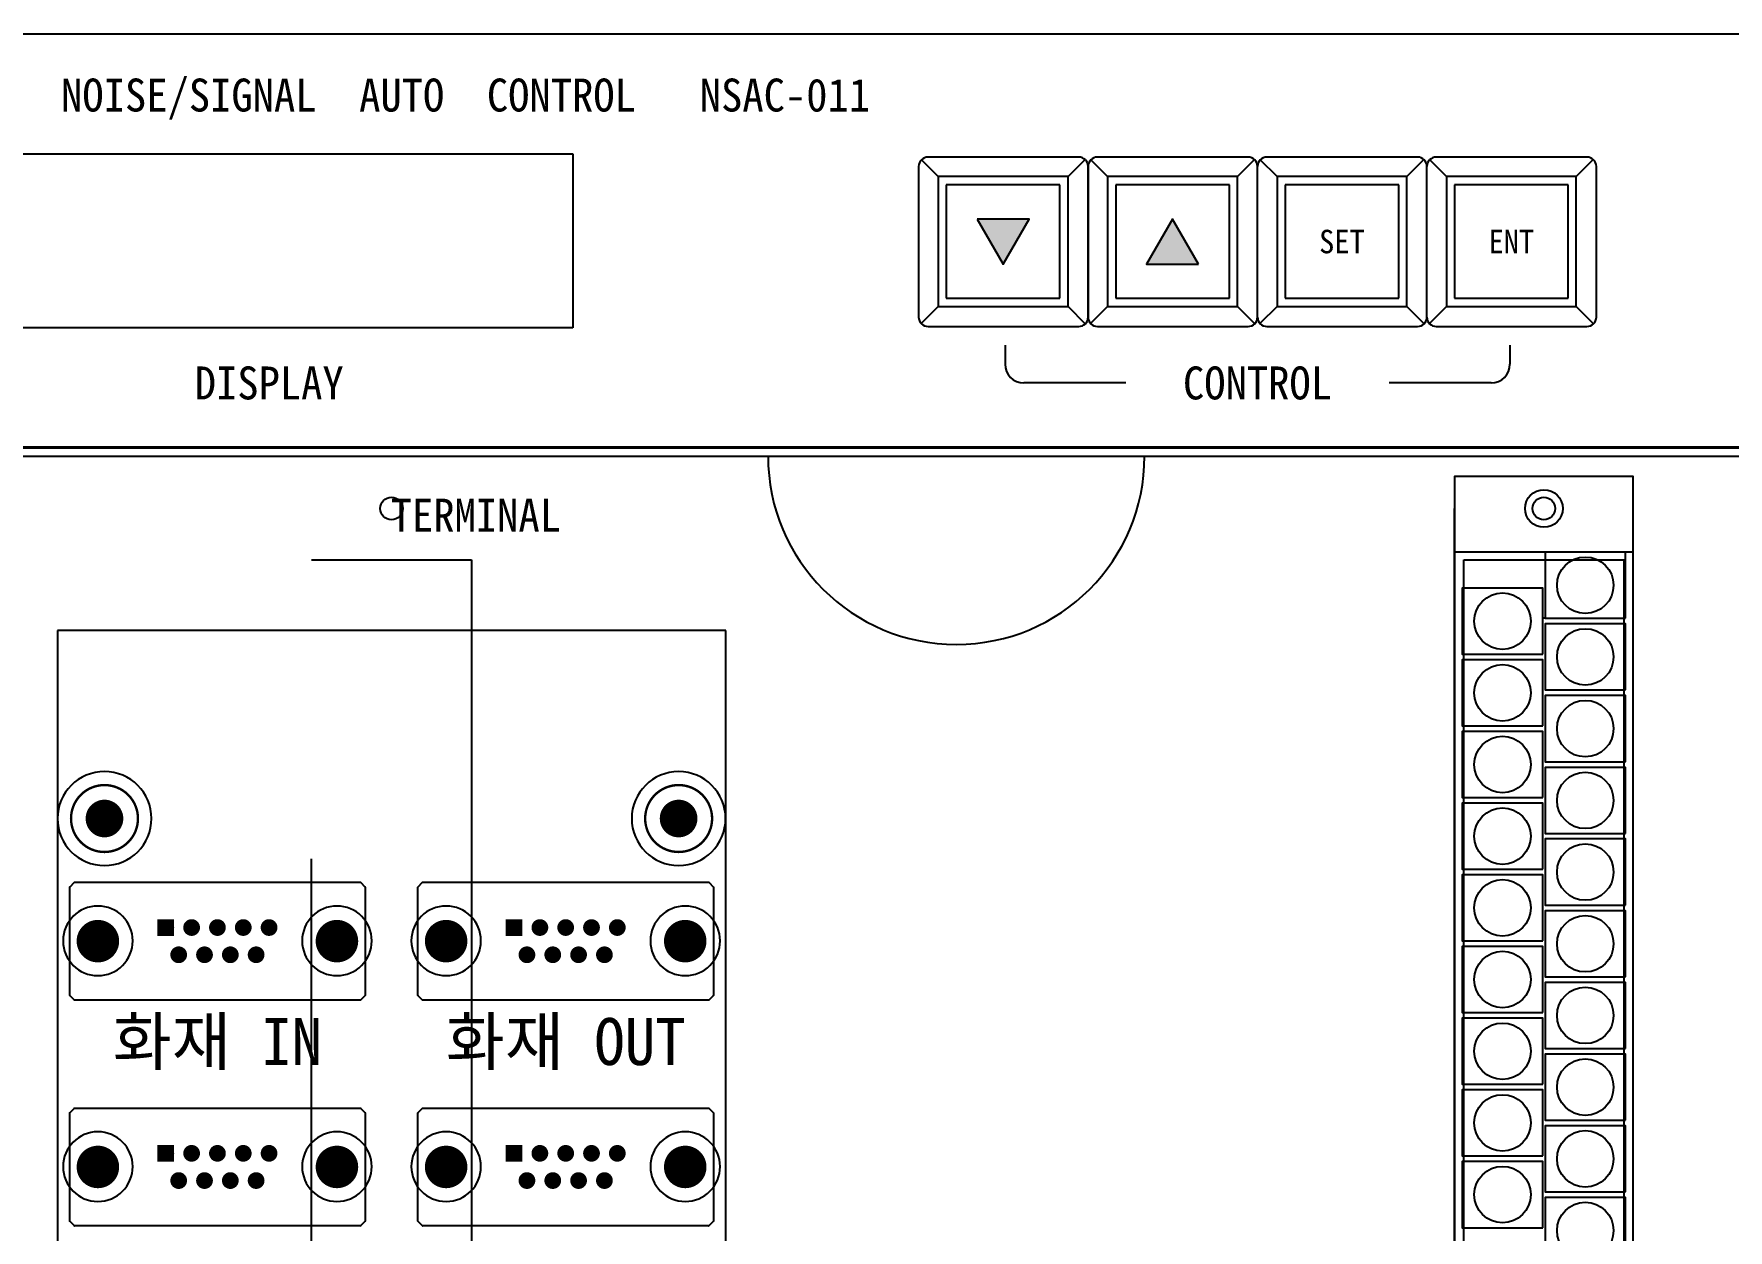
# Model space of a CAD drawing. Header units: millimetres. Extents: x 0 to 841, y 0 to 594.
# Drawn here: x 730.885 to 734.566, y 494.051 to 496.651 of the extents above; entities that cross this region are included whole.
import ezdxf
from ezdxf.enums import TextEntityAlignment as Align

# ---------------------------------------------------------------- set-up
doc = ezdxf.new("R2010")
doc.units = ezdxf.units.MM
doc.header["$LTSCALE"] = 10
doc.linetypes.add('HIDDEN', pattern=[0.375, 0.25, -0.125])
doc.linetypes.add('KEEPOUT_00011110', pattern=[2, 1, 1])
doc.layers.add('LINE06', color=9, linetype='Continuous')
doc.styles.get("Standard").update_dxf_attribs({"font": 'GulimChe.ttf'})

# ---------------------------------------------------------------- blocks, each defined once
blk = doc.blocks.new('PAD_5')
at = {"const_width": 2}
blk.add_lwpolyline([(0, -1, 1), (0, 1, 1)], format="xyb", close=True, dxfattribs=at)

msp = doc.modelspace()

# ---------------------------------------------------------------- linework, layer by layer
at = {"const_width": 0.0364}
for points in [[(731.0198, 494.9454, 1), (731.0562, 494.9454, 1)], [(731.0198, 494.9454, 1), (731.0562, 494.9454, 1)], [(732.2676, 494.9454, 1), (732.3039, 494.9454, 1)], [(732.2676, 494.9454, 1), (732.3039, 494.9454, 1)]]:
    msp.add_lwpolyline(points, format="xyb", close=True, dxfattribs=at)
at = {"layer": 'LINE06'}
for p, q in [((729.0642, 496.6513), (738.9437, 496.6513)), ((730.7363, 496.3905), (732.0556, 496.3905)), ((732.0556, 496.3905), (732.0556, 496.0121)), ((733.1551, 496.3834), (732.8278, 496.3834)), ((733.5232, 496.3834), (733.196, 496.3834)), ((733.8914, 496.3834), (733.5642, 496.3834)), ((734.2596, 496.3834), (733.9323, 496.3834)), ((732.8073, 496.3629), (732.8073, 496.0356)), ((732.8498, 496.3409), (732.8133, 496.3774)), ((733.1319, 496.3409), (733.169, 496.3779)), ((733.1755, 496.0356), (733.1755, 496.3629)), ((733.1755, 496.3629), (733.1755, 496.0356)), ((733.218, 496.3409), (733.1815, 496.3774)), ((733.5001, 496.3409), (733.5371, 496.3779)), ((733.5437, 496.0356), (733.5437, 496.3629)), ((733.5862, 496.3409), (733.5497, 496.3774)), ((733.8683, 496.3409), (733.9053, 496.3779)), ((733.9119, 496.0356), (733.9119, 496.3629)), ((733.9543, 496.3409), (733.9179, 496.3774)), ((734.2365, 496.3409), (734.2735, 496.3779)), ((734.2801, 496.0356), (734.2801, 496.3629)), ((733.1319, 496.3409), (732.8498, 496.3409)), ((732.8498, 496.3409), (732.8498, 496.0588)), ((733.1143, 496.3233), (732.8674, 496.3233)), ((732.8674, 496.3233), (732.8674, 496.0764)), ((733.1143, 496.0764), (733.1143, 496.3233)), ((733.1319, 496.0588), (733.1319, 496.3409)), ((733.5001, 496.3409), (733.218, 496.3409)), ((733.218, 496.3409), (733.218, 496.0588)), ((733.4825, 496.3233), (733.2356, 496.3233)), ((733.2356, 496.3233), (733.2356, 496.0764)), ((733.4825, 496.0764), (733.4825, 496.3233)), ((733.5001, 496.0588), (733.5001, 496.3409)), ((733.8683, 496.3409), (733.5862, 496.3409)), ((733.5862, 496.3409), (733.5862, 496.0588)), ((733.8507, 496.3233), (733.6038, 496.3233)), ((733.6038, 496.3233), (733.6038, 496.0764)), ((733.8507, 496.0764), (733.8507, 496.3233)), ((733.8683, 496.0588), (733.8683, 496.3409)), ((734.2365, 496.3409), (733.9543, 496.3409)), ((733.9543, 496.3409), (733.9543, 496.0588)), ((734.2189, 496.3233), (733.972, 496.3233)), ((733.972, 496.3233), (733.972, 496.0764)), ((734.2189, 496.0764), (734.2189, 496.3233)), ((734.2365, 496.0588), (734.2365, 496.3409)), ((732.8498, 496.0588), (732.8128, 496.0217)), ((732.8498, 496.0588), (733.1319, 496.0588)), ((732.8674, 496.0764), (733.1143, 496.0764)), ((733.1319, 496.0588), (733.1695, 496.0212)), ((733.218, 496.0588), (733.181, 496.0217)), ((733.218, 496.0588), (733.5001, 496.0588)), ((733.2356, 496.0764), (733.4825, 496.0764)), ((733.5001, 496.0588), (733.5377, 496.0212)), ((733.5862, 496.0588), (733.5491, 496.0217)), ((733.5862, 496.0588), (733.8683, 496.0588)), ((733.6038, 496.0764), (733.8507, 496.0764)), ((733.8683, 496.0588), (733.9059, 496.0212)), ((733.9543, 496.0588), (733.9173, 496.0217)), ((733.9543, 496.0588), (734.2365, 496.0588)), ((733.972, 496.0764), (734.2189, 496.0764)), ((734.2365, 496.0588), (734.2741, 496.0212)), ((732.8278, 496.0152), (733.1551, 496.0152)), ((733.196, 496.0152), (733.5232, 496.0152)), ((733.5642, 496.0152), (733.8914, 496.0152)), ((733.9323, 496.0152), (734.2596, 496.0152)), ((732.0556, 496.0121), (730.7363, 496.0121)), ((732.995, 495.9743), (732.995, 495.9334)), ((734.0924, 495.9743), (734.0924, 495.9334)), ((733.2573, 495.8924), (733.0359, 495.8924)), ((734.0515, 495.8924), (733.8301, 495.8924)), ((729.0642, 495.7534), (738.9437, 495.7534)), ((729.0642, 495.7513), (738.9437, 495.7513)), ((729.7392, 495.7329), (738.2687, 495.7329)), ((733.9718, 492.2464), (733.9718, 495.6194)), ((734.3604, 492.2464), (734.3604, 495.6194)), ((734.3604, 495.5243), (733.9718, 495.5243)), ((732.388, 495.3545), (730.9357, 495.3545)), ((730.9357, 495.3545), (730.9357, 492.5113)), ((732.388, 492.5113), (732.388, 495.3545)), ((734.1686, 495.3808), (734.1635, 495.3808)), ((730.9624, 494.7964), (730.9726, 494.8067)), ((730.9726, 494.8067), (731.5943, 494.8067)), ((731.5943, 494.8067), (731.6046, 494.7964)), ((731.7192, 494.7964), (731.7294, 494.8067)), ((731.7294, 494.8067), (732.3511, 494.8067)), ((732.3511, 494.8067), (732.3614, 494.7964)), ((730.9624, 494.5609), (730.9624, 494.7964)), ((731.6046, 494.7964), (731.6046, 494.5609)), ((731.7192, 494.5609), (731.7192, 494.7964)), ((732.3614, 494.7964), (732.3614, 494.5609)), ((730.9726, 494.5506), (730.9624, 494.5609)), ((731.5943, 494.5506), (730.9726, 494.5506)), ((731.6046, 494.5609), (731.5943, 494.5506)), ((731.7294, 494.5506), (731.7192, 494.5609)), ((732.3511, 494.5506), (731.7294, 494.5506)), ((732.3614, 494.5609), (732.3511, 494.5506)), ((730.9624, 494.3055), (730.9726, 494.3157)), ((730.9624, 494.0699), (730.9624, 494.3055)), ((730.9726, 494.3157), (731.5943, 494.3157)), ((731.5943, 494.3157), (731.6046, 494.3055)), ((731.6046, 494.3055), (731.6046, 494.0699)), ((731.7192, 494.3055), (731.7294, 494.3157)), ((731.7192, 494.0699), (731.7192, 494.3055)), ((731.7294, 494.3157), (732.3511, 494.3157)), ((732.3511, 494.3157), (732.3614, 494.3055)), ((732.3614, 494.3055), (732.3614, 494.0699)), ((730.9726, 494.0597), (730.9624, 494.0699)), ((731.6046, 494.0699), (731.5943, 494.0597)), ((731.7294, 494.0597), (731.7192, 494.0699)), ((732.3614, 494.0699), (732.3511, 494.0597)), ((731.5943, 494.0597), (730.9726, 494.0597)), ((732.3511, 494.0597), (731.7294, 494.0597))]:
    msp.add_line(p, q, dxfattribs=at)
for points in [[(732.9344, 496.2488), (732.9909, 496.1509), (733.0474, 496.2488)], [(733.4155, 496.1509), (733.359, 496.2488), (733.3026, 496.1509)], [(733.9718, 492.1769), (734.3604, 492.1769), (734.3604, 495.6889), (733.9718, 495.6889)], [(733.9922, 495.5079), (734.3399, 495.5079), (734.3399, 492.3579), (733.9922, 492.3579)], [(734.3435, 495.3808), (734.3435, 495.5243), (734.1686, 495.5243), (734.1686, 495.3808)], [(734.1635, 495.3028), (734.1635, 495.4464), (733.9886, 495.4464), (733.9886, 495.3028)], [(734.3435, 495.2249), (734.3435, 495.3684), (734.1686, 495.3684), (734.1686, 495.2249)], [(734.1635, 495.147), (734.1635, 495.2905), (733.9886, 495.2905), (733.9886, 495.147)], [(734.3435, 495.069), (734.3435, 495.2126), (734.1686, 495.2126), (734.1686, 495.069)], [(734.1635, 494.9911), (734.1635, 495.1346), (733.9886, 495.1346), (733.9886, 494.9911)], [(734.3435, 494.9132), (734.3435, 495.0567), (734.1686, 495.0567), (734.1686, 494.9132)], [(734.1635, 494.8352), (734.1635, 494.9788), (733.9886, 494.9788), (733.9886, 494.8352)], [(734.3435, 494.7573), (734.3435, 494.9009), (734.1686, 494.9009), (734.1686, 494.7573)], [(734.1635, 494.6794), (734.1635, 494.8229), (733.9886, 494.8229), (733.9886, 494.6794)], [(734.3435, 494.6014), (734.3435, 494.745), (734.1686, 494.745), (734.1686, 494.6014)], [(734.1635, 494.5235), (734.1635, 494.6671), (733.9886, 494.6671), (733.9886, 494.5235)], [(734.3435, 494.4456), (734.3435, 494.5891), (734.1686, 494.5891), (734.1686, 494.4456)], [(734.1635, 494.3676), (734.1635, 494.5112), (733.9886, 494.5112), (733.9886, 494.3676)], [(734.3435, 494.2897), (734.3435, 494.4333), (734.1686, 494.4333), (734.1686, 494.2897)], [(734.1635, 494.2118), (734.1635, 494.3553), (733.9886, 494.3553), (733.9886, 494.2118)], [(734.3435, 494.1338), (734.3435, 494.2774), (734.1686, 494.2774), (734.1686, 494.1338)], [(734.1635, 494.0559), (734.1635, 494.1995), (733.9886, 494.1995), (733.9886, 494.0559)], [(734.3435, 493.978), (734.3435, 494.1215), (734.1686, 494.1215), (734.1686, 493.978)]]:
    msp.add_lwpolyline(points, close=True, dxfattribs=at)
at = {"layer": 'LINE06', "linetype": 'HIDDEN'}
msp.add_lwpolyline([(731.488, 495.5079), (731.8357, 495.5079), (731.8357, 492.3579), (731.488, 492.3579)], close=True, dxfattribs=at)
at = {"layer": 'LINE06', "linetype": 'KEEPOUT_00011110'}
for points in [[(730.936, 494.9454, 1), (731.1401, 494.9454, 1)], [(732.1837, 494.9454, 1), (732.3878, 494.9454, 1)]]:
    msp.add_lwpolyline(points, format="xyb", close=True, dxfattribs=at)
at = {"layer": 'LINE06'}
for points, const_width in [([(731.1108, 494.9454, 1), (730.9653, 494.9454, 1)], 0.0052), ([(732.3585, 494.9454, 1), (732.213, 494.9454, 1)], 0.0052), ([(731.0017, 494.9454, 1), (731.0744, 494.9454, 1)], 0.0052), ([(732.2494, 494.9454, 1), (732.3221, 494.9454, 1)], 0.0052), ([(730.9716, 494.8067, 1), (730.9737, 494.8067, 1)], 0.00208), ([(731.5933, 494.8067, 1), (731.5954, 494.8067, 1)], 0.00208), ([(731.7284, 494.8067, 1), (731.7305, 494.8067, 1)], 0.00208), ([(732.3501, 494.8067, 1), (732.3522, 494.8067, 1)], 0.00208), ([(730.9614, 494.7964, 1), (730.9634, 494.7964, 1)], 0.00208), ([(731.6035, 494.7964, 1), (731.6056, 494.7964, 1)], 0.00208), ([(731.7182, 494.7964, 1), (731.7203, 494.7964, 1)], 0.00208), ([(732.3603, 494.7964, 1), (732.3624, 494.7964, 1)], 0.00208), ([(731.1713, 494.6993, 1), (731.1713, 494.7175, 1)], 0.0182), ([(731.2274, 494.6993, 1), (731.2274, 494.7175, 1)], 0.0182), ([(731.2274, 494.6993, 1), (731.2274, 494.7175, 1)], 0.0182), ([(731.2274, 494.6993, 1), (731.2274, 494.7175, 1)], 0.0182), ([(731.2835, 494.6993, 1), (731.2835, 494.7175, 1)], 0.0182), ([(731.2835, 494.6993, 1), (731.2835, 494.7175, 1)], 0.0182), ([(731.2835, 494.6993, 1), (731.2835, 494.7175, 1)], 0.0182), ([(731.3396, 494.6993, 1), (731.3396, 494.7175, 1)], 0.0182), ([(731.3396, 494.6993, 1), (731.3396, 494.7175, 1)], 0.0182), ([(731.3396, 494.6993, 1), (731.3396, 494.7175, 1)], 0.0182), ([(731.3957, 494.6993, 1), (731.3957, 494.7175, 1)], 0.0182), ([(731.3957, 494.6993, 1), (731.3957, 494.7175, 1)], 0.0182), ([(731.3957, 494.6993, 1), (731.3957, 494.7175, 1)], 0.0182), ([(731.9281, 494.6993, 1), (731.9281, 494.7175, 1)], 0.0182), ([(731.9842, 494.6993, 1), (731.9842, 494.7175, 1)], 0.0182), ([(731.9842, 494.6993, 1), (731.9842, 494.7175, 1)], 0.0182), ([(731.9842, 494.6993, 1), (731.9842, 494.7175, 1)], 0.0182), ([(732.0403, 494.6993, 1), (732.0403, 494.7175, 1)], 0.0182), ([(732.0403, 494.6993, 1), (732.0403, 494.7175, 1)], 0.0182), ([(732.0403, 494.6993, 1), (732.0403, 494.7175, 1)], 0.0182), ([(732.0964, 494.6993, 1), (732.0964, 494.7175, 1)], 0.0182), ([(732.0964, 494.6993, 1), (732.0964, 494.7175, 1)], 0.0182), ([(732.0964, 494.6993, 1), (732.0964, 494.7175, 1)], 0.0182), ([(732.1525, 494.6993, 1), (732.1525, 494.7175, 1)], 0.0182), ([(732.1525, 494.6993, 1), (732.1525, 494.7175, 1)], 0.0182), ([(732.1525, 494.6993, 1), (732.1525, 494.7175, 1)], 0.0182), ([(731.0237, 494.6557, 1), (731.0237, 494.7019, 1)], 0.0462), ([(731.0237, 494.6557, 1), (731.0237, 494.7019, 1)], 0.0462), ([(731.0237, 494.6557, 1), (731.0237, 494.7019, 1)], 0.0462), ([(731.0073, 494.6788, 1), (731.0401, 494.6788, 1)], 0.0327), ([(731.0073, 494.6788, 1), (731.0401, 494.6788, 1)], 0.0327), ([(731.1661, 494.7084, 1), (731.1764, 494.7084, 1)], 0.0104), ([(731.1661, 494.7084, 1), (731.1764, 494.7084, 1)], 0.0104), ([(731.2222, 494.7084, 1), (731.2326, 494.7084, 1)], 0.0104), ([(731.2222, 494.7084, 1), (731.2326, 494.7084, 1)], 0.0104), ([(731.2783, 494.7084, 1), (731.2887, 494.7084, 1)], 0.0104), ([(731.2783, 494.7084, 1), (731.2887, 494.7084, 1)], 0.0104), ([(731.3344, 494.7084, 1), (731.3448, 494.7084, 1)], 0.0104), ([(731.3344, 494.7084, 1), (731.3448, 494.7084, 1)], 0.0104), ([(731.3905, 494.7084, 1), (731.4009, 494.7084, 1)], 0.0104), ([(731.3905, 494.7084, 1), (731.4009, 494.7084, 1)], 0.0104), ([(731.5432, 494.6557, 1), (731.5432, 494.7019, 1)], 0.0462), ([(731.5432, 494.6557, 1), (731.5432, 494.7019, 1)], 0.0462), ([(731.5432, 494.6557, 1), (731.5432, 494.7019, 1)], 0.0462), ([(731.5269, 494.6788, 1), (731.5596, 494.6788, 1)], 0.0327), ([(731.5269, 494.6788, 1), (731.5596, 494.6788, 1)], 0.0327), ([(731.7805, 494.6557, 1), (731.7805, 494.7019, 1)], 0.0462), ([(731.7805, 494.6557, 1), (731.7805, 494.7019, 1)], 0.0462), ([(731.7805, 494.6557, 1), (731.7805, 494.7019, 1)], 0.0462), ([(731.7642, 494.6788, 1), (731.7969, 494.6788, 1)], 0.0327), ([(731.7642, 494.6788, 1), (731.7969, 494.6788, 1)], 0.0327), ([(731.9229, 494.7084, 1), (731.9333, 494.7084, 1)], 0.0104), ([(731.9229, 494.7084, 1), (731.9333, 494.7084, 1)], 0.0104), ([(731.979, 494.7084, 1), (731.9894, 494.7084, 1)], 0.0104), ([(731.979, 494.7084, 1), (731.9894, 494.7084, 1)], 0.0104), ([(732.0351, 494.7084, 1), (732.0455, 494.7084, 1)], 0.0104), ([(732.0351, 494.7084, 1), (732.0455, 494.7084, 1)], 0.0104), ([(732.0912, 494.7084, 1), (732.1016, 494.7084, 1)], 0.0104), ([(732.0912, 494.7084, 1), (732.1016, 494.7084, 1)], 0.0104), ([(732.1473, 494.7084, 1), (732.1577, 494.7084, 1)], 0.0104), ([(732.1473, 494.7084, 1), (732.1577, 494.7084, 1)], 0.0104), ([(732.3001, 494.6557, 1), (732.3001, 494.7019, 1)], 0.0462), ([(732.3001, 494.6557, 1), (732.3001, 494.7019, 1)], 0.0462), ([(732.3001, 494.6557, 1), (732.3001, 494.7019, 1)], 0.0462), ([(732.2837, 494.6788, 1), (732.3164, 494.6788, 1)], 0.0327), ([(732.2837, 494.6788, 1), (732.3164, 494.6788, 1)], 0.0327), ([(731.1993, 494.6401, 1), (731.1993, 494.6583, 1)], 0.0182), ([(731.1993, 494.6401, 1), (731.1993, 494.6583, 1)], 0.0182), ([(731.1993, 494.6401, 1), (731.1993, 494.6583, 1)], 0.0182), ([(731.1941, 494.6492, 1), (731.2045, 494.6492, 1)], 0.0104), ([(731.1941, 494.6492, 1), (731.2045, 494.6492, 1)], 0.0104), ([(731.2554, 494.6401, 1), (731.2554, 494.6583, 1)], 0.0182), ([(731.2554, 494.6401, 1), (731.2554, 494.6583, 1)], 0.0182), ([(731.2554, 494.6401, 1), (731.2554, 494.6583, 1)], 0.0182), ([(731.2502, 494.6492, 1), (731.2606, 494.6492, 1)], 0.0104), ([(731.2502, 494.6492, 1), (731.2606, 494.6492, 1)], 0.0104), ([(731.3115, 494.6401, 1), (731.3115, 494.6583, 1)], 0.0182), ([(731.3115, 494.6401, 1), (731.3115, 494.6583, 1)], 0.0182), ([(731.3115, 494.6401, 1), (731.3115, 494.6583, 1)], 0.0182), ([(731.3063, 494.6492, 1), (731.3167, 494.6492, 1)], 0.0104), ([(731.3063, 494.6492, 1), (731.3167, 494.6492, 1)], 0.0104), ([(731.3676, 494.6401, 1), (731.3676, 494.6583, 1)], 0.0182), ([(731.3676, 494.6401, 1), (731.3676, 494.6583, 1)], 0.0182), ([(731.3676, 494.6401, 1), (731.3676, 494.6583, 1)], 0.0182), ([(731.3624, 494.6492, 1), (731.3728, 494.6492, 1)], 0.0104), ([(731.3624, 494.6492, 1), (731.3728, 494.6492, 1)], 0.0104), ([(731.9561, 494.6401, 1), (731.9561, 494.6583, 1)], 0.0182), ([(731.9561, 494.6401, 1), (731.9561, 494.6583, 1)], 0.0182), ([(731.9561, 494.6401, 1), (731.9561, 494.6583, 1)], 0.0182), ([(731.9509, 494.6492, 1), (731.9613, 494.6492, 1)], 0.0104), ([(731.9509, 494.6492, 1), (731.9613, 494.6492, 1)], 0.0104), ([(732.0122, 494.6401, 1), (732.0122, 494.6583, 1)], 0.0182), ([(732.0122, 494.6401, 1), (732.0122, 494.6583, 1)], 0.0182), ([(732.0122, 494.6401, 1), (732.0122, 494.6583, 1)], 0.0182), ([(732.007, 494.6492, 1), (732.0174, 494.6492, 1)], 0.0104), ([(732.007, 494.6492, 1), (732.0174, 494.6492, 1)], 0.0104), ([(732.0683, 494.6401, 1), (732.0683, 494.6583, 1)], 0.0182), ([(732.0683, 494.6401, 1), (732.0683, 494.6583, 1)], 0.0182), ([(732.0683, 494.6401, 1), (732.0683, 494.6583, 1)], 0.0182), ([(732.0632, 494.6492, 1), (732.0735, 494.6492, 1)], 0.0104), ([(732.0632, 494.6492, 1), (732.0735, 494.6492, 1)], 0.0104), ([(732.1245, 494.6401, 1), (732.1245, 494.6583, 1)], 0.0182), ([(732.1245, 494.6401, 1), (732.1245, 494.6583, 1)], 0.0182), ([(732.1245, 494.6401, 1), (732.1245, 494.6583, 1)], 0.0182), ([(732.1193, 494.6492, 1), (732.1297, 494.6492, 1)], 0.0104), ([(732.1193, 494.6492, 1), (732.1297, 494.6492, 1)], 0.0104), ([(730.9614, 494.5609, 1), (730.9634, 494.5609, 1)], 0.00208), ([(730.9716, 494.5506, 1), (730.9737, 494.5506, 1)], 0.00208), ([(731.5933, 494.5506, 1), (731.5954, 494.5506, 1)], 0.00208), ([(731.6035, 494.5609, 1), (731.6056, 494.5609, 1)], 0.00208), ([(731.7182, 494.5609, 1), (731.7203, 494.5609, 1)], 0.00208), ([(731.7284, 494.5506, 1), (731.7305, 494.5506, 1)], 0.00208), ([(732.3501, 494.5506, 1), (732.3522, 494.5506, 1)], 0.00208), ([(732.3603, 494.5609, 1), (732.3624, 494.5609, 1)], 0.00208), ([(730.9614, 494.3055, 1), (730.9634, 494.3055, 1)], 0.00208), ([(730.9716, 494.3157, 1), (730.9737, 494.3157, 1)], 0.00208), ([(731.5933, 494.3157, 1), (731.5954, 494.3157, 1)], 0.00208), ([(731.6035, 494.3055, 1), (731.6056, 494.3055, 1)], 0.00208), ([(731.7182, 494.3055, 1), (731.7203, 494.3055, 1)], 0.00208), ([(731.7284, 494.3157, 1), (731.7305, 494.3157, 1)], 0.00208), ([(732.3501, 494.3157, 1), (732.3522, 494.3157, 1)], 0.00208), ([(732.3603, 494.3055, 1), (732.3624, 494.3055, 1)], 0.00208), ([(731.0237, 494.1648, 1), (731.0237, 494.211, 1)], 0.0462), ([(731.0237, 494.1648, 1), (731.0237, 494.211, 1)], 0.0462), ([(731.0237, 494.1648, 1), (731.0237, 494.211, 1)], 0.0462), ([(731.0073, 494.1879, 1), (731.0401, 494.1879, 1)], 0.0327), ([(731.0073, 494.1879, 1), (731.0401, 494.1879, 1)], 0.0327), ([(731.1713, 494.2084, 1), (731.1713, 494.2266, 1)], 0.0182), ([(731.1661, 494.2175, 1), (731.1764, 494.2175, 1)], 0.0104), ([(731.1661, 494.2175, 1), (731.1764, 494.2175, 1)], 0.0104), ([(731.2274, 494.2084, 1), (731.2274, 494.2266, 1)], 0.0182), ([(731.2274, 494.2084, 1), (731.2274, 494.2266, 1)], 0.0182), ([(731.2274, 494.2084, 1), (731.2274, 494.2266, 1)], 0.0182), ([(731.2222, 494.2175, 1), (731.2326, 494.2175, 1)], 0.0104), ([(731.2222, 494.2175, 1), (731.2326, 494.2175, 1)], 0.0104), ([(731.2835, 494.2084, 1), (731.2835, 494.2266, 1)], 0.0182), ([(731.2835, 494.2084, 1), (731.2835, 494.2266, 1)], 0.0182), ([(731.2835, 494.2084, 1), (731.2835, 494.2266, 1)], 0.0182), ([(731.2783, 494.2175, 1), (731.2887, 494.2175, 1)], 0.0104), ([(731.2783, 494.2175, 1), (731.2887, 494.2175, 1)], 0.0104), ([(731.3396, 494.2084, 1), (731.3396, 494.2266, 1)], 0.0182), ([(731.3396, 494.2084, 1), (731.3396, 494.2266, 1)], 0.0182), ([(731.3396, 494.2084, 1), (731.3396, 494.2266, 1)], 0.0182), ([(731.3344, 494.2175, 1), (731.3448, 494.2175, 1)], 0.0104), ([(731.3344, 494.2175, 1), (731.3448, 494.2175, 1)], 0.0104), ([(731.3957, 494.2084, 1), (731.3957, 494.2266, 1)], 0.0182), ([(731.3957, 494.2084, 1), (731.3957, 494.2266, 1)], 0.0182), ([(731.3957, 494.2084, 1), (731.3957, 494.2266, 1)], 0.0182), ([(731.3905, 494.2175, 1), (731.4009, 494.2175, 1)], 0.0104), ([(731.3905, 494.2175, 1), (731.4009, 494.2175, 1)], 0.0104), ([(731.5432, 494.1648, 1), (731.5432, 494.211, 1)], 0.0462), ([(731.5432, 494.1648, 1), (731.5432, 494.211, 1)], 0.0462), ([(731.5432, 494.1648, 1), (731.5432, 494.211, 1)], 0.0462), ([(731.5269, 494.1879, 1), (731.5596, 494.1879, 1)], 0.0327), ([(731.5269, 494.1879, 1), (731.5596, 494.1879, 1)], 0.0327), ([(731.7805, 494.1648, 1), (731.7805, 494.211, 1)], 0.0462), ([(731.7805, 494.1648, 1), (731.7805, 494.211, 1)], 0.0462), ([(731.7805, 494.1648, 1), (731.7805, 494.211, 1)], 0.0462), ([(731.7642, 494.1879, 1), (731.7969, 494.1879, 1)], 0.0327), ([(731.7642, 494.1879, 1), (731.7969, 494.1879, 1)], 0.0327), ([(731.9281, 494.2084, 1), (731.9281, 494.2266, 1)], 0.0182), ([(731.9229, 494.2175, 1), (731.9333, 494.2175, 1)], 0.0104), ([(731.9229, 494.2175, 1), (731.9333, 494.2175, 1)], 0.0104), ([(731.9842, 494.2084, 1), (731.9842, 494.2266, 1)], 0.0182), ([(731.9842, 494.2084, 1), (731.9842, 494.2266, 1)], 0.0182), ([(731.9842, 494.2084, 1), (731.9842, 494.2266, 1)], 0.0182), ([(731.979, 494.2175, 1), (731.9894, 494.2175, 1)], 0.0104), ([(731.979, 494.2175, 1), (731.9894, 494.2175, 1)], 0.0104), ([(732.0403, 494.2084, 1), (732.0403, 494.2266, 1)], 0.0182), ([(732.0403, 494.2084, 1), (732.0403, 494.2266, 1)], 0.0182), ([(732.0403, 494.2084, 1), (732.0403, 494.2266, 1)], 0.0182), ([(732.0351, 494.2175, 1), (732.0455, 494.2175, 1)], 0.0104), ([(732.0351, 494.2175, 1), (732.0455, 494.2175, 1)], 0.0104), ([(732.0964, 494.2084, 1), (732.0964, 494.2266, 1)], 0.0182), ([(732.0964, 494.2084, 1), (732.0964, 494.2266, 1)], 0.0182), ([(732.0964, 494.2084, 1), (732.0964, 494.2266, 1)], 0.0182), ([(732.0912, 494.2175, 1), (732.1016, 494.2175, 1)], 0.0104), ([(732.0912, 494.2175, 1), (732.1016, 494.2175, 1)], 0.0104), ([(732.1525, 494.2084, 1), (732.1525, 494.2266, 1)], 0.0182), ([(732.1525, 494.2084, 1), (732.1525, 494.2266, 1)], 0.0182), ([(732.1525, 494.2084, 1), (732.1525, 494.2266, 1)], 0.0182), ([(732.1473, 494.2175, 1), (732.1577, 494.2175, 1)], 0.0104), ([(732.1473, 494.2175, 1), (732.1577, 494.2175, 1)], 0.0104), ([(732.3001, 494.1648, 1), (732.3001, 494.211, 1)], 0.0462), ([(732.3001, 494.1648, 1), (732.3001, 494.211, 1)], 0.0462), ([(732.3001, 494.1648, 1), (732.3001, 494.211, 1)], 0.0462), ([(732.2837, 494.1879, 1), (732.3164, 494.1879, 1)], 0.0327), ([(732.2837, 494.1879, 1), (732.3164, 494.1879, 1)], 0.0327), ([(731.1993, 494.1492, 1), (731.1993, 494.1674, 1)], 0.0182), ([(731.1993, 494.1492, 1), (731.1993, 494.1674, 1)], 0.0182), ([(731.1993, 494.1492, 1), (731.1993, 494.1674, 1)], 0.0182), ([(731.2554, 494.1492, 1), (731.2554, 494.1674, 1)], 0.0182), ([(731.2554, 494.1492, 1), (731.2554, 494.1674, 1)], 0.0182), ([(731.2554, 494.1492, 1), (731.2554, 494.1674, 1)], 0.0182), ([(731.3115, 494.1492, 1), (731.3115, 494.1674, 1)], 0.0182), ([(731.3115, 494.1492, 1), (731.3115, 494.1674, 1)], 0.0182), ([(731.3115, 494.1492, 1), (731.3115, 494.1674, 1)], 0.0182), ([(731.3676, 494.1492, 1), (731.3676, 494.1674, 1)], 0.0182), ([(731.3676, 494.1492, 1), (731.3676, 494.1674, 1)], 0.0182), ([(731.3676, 494.1492, 1), (731.3676, 494.1674, 1)], 0.0182), ([(731.9561, 494.1492, 1), (731.9561, 494.1674, 1)], 0.0182), ([(731.9561, 494.1492, 1), (731.9561, 494.1674, 1)], 0.0182), ([(731.9561, 494.1492, 1), (731.9561, 494.1674, 1)], 0.0182), ([(732.0122, 494.1492, 1), (732.0122, 494.1674, 1)], 0.0182), ([(732.0122, 494.1492, 1), (732.0122, 494.1674, 1)], 0.0182), ([(732.0122, 494.1492, 1), (732.0122, 494.1674, 1)], 0.0182), ([(732.0683, 494.1492, 1), (732.0683, 494.1674, 1)], 0.0182), ([(732.0683, 494.1492, 1), (732.0683, 494.1674, 1)], 0.0182), ([(732.0683, 494.1492, 1), (732.0683, 494.1674, 1)], 0.0182), ([(732.1245, 494.1492, 1), (732.1245, 494.1674, 1)], 0.0182), ([(732.1245, 494.1492, 1), (732.1245, 494.1674, 1)], 0.0182), ([(732.1245, 494.1492, 1), (732.1245, 494.1674, 1)], 0.0182), ([(731.1941, 494.1583, 1), (731.2045, 494.1583, 1)], 0.0104), ([(731.1941, 494.1583, 1), (731.2045, 494.1583, 1)], 0.0104), ([(731.2502, 494.1583, 1), (731.2606, 494.1583, 1)], 0.0104), ([(731.2502, 494.1583, 1), (731.2606, 494.1583, 1)], 0.0104), ([(731.3063, 494.1583, 1), (731.3167, 494.1583, 1)], 0.0104), ([(731.3063, 494.1583, 1), (731.3167, 494.1583, 1)], 0.0104), ([(731.3624, 494.1583, 1), (731.3728, 494.1583, 1)], 0.0104), ([(731.3624, 494.1583, 1), (731.3728, 494.1583, 1)], 0.0104), ([(731.9509, 494.1583, 1), (731.9613, 494.1583, 1)], 0.0104), ([(731.9509, 494.1583, 1), (731.9613, 494.1583, 1)], 0.0104), ([(732.007, 494.1583, 1), (732.0174, 494.1583, 1)], 0.0104), ([(732.007, 494.1583, 1), (732.0174, 494.1583, 1)], 0.0104), ([(732.0632, 494.1583, 1), (732.0735, 494.1583, 1)], 0.0104), ([(732.0632, 494.1583, 1), (732.0735, 494.1583, 1)], 0.0104), ([(732.1193, 494.1583, 1), (732.1297, 494.1583, 1)], 0.0104), ([(732.1193, 494.1583, 1), (732.1297, 494.1583, 1)], 0.0104), ([(730.9614, 494.0699, 1), (730.9634, 494.0699, 1)], 0.00208), ([(731.6035, 494.0699, 1), (731.6056, 494.0699, 1)], 0.00208), ([(731.7182, 494.0699, 1), (731.7203, 494.0699, 1)], 0.00208), ([(732.3603, 494.0699, 1), (732.3624, 494.0699, 1)], 0.00208), ([(730.9716, 494.0597, 1), (730.9737, 494.0597, 1)], 0.00208), ([(731.5933, 494.0597, 1), (731.5954, 494.0597, 1)], 0.00208), ([(731.7284, 494.0597, 1), (731.7305, 494.0597, 1)], 0.00208), ([(732.3501, 494.0597, 1), (732.3522, 494.0597, 1)], 0.00208)]:
    msp.add_lwpolyline(points, format="xyb", close=True, dxfattribs=dict(at, const_width=const_width))
for points, const_width in [([(731.038, 494.9402), (731.038, 494.9506)], 0.00104), ([(731.038, 494.9402), (731.038, 494.9506)], 0.00104), ([(732.2857, 494.9402), (732.2857, 494.9506)], 0.00104), ([(732.2857, 494.9402), (732.2857, 494.9506)], 0.00104), ([(731.0328, 494.9454), (731.0432, 494.9454)], 0.00104), ([(731.0328, 494.9454), (731.0432, 494.9454)], 0.00104), ([(732.2806, 494.9454), (732.2909, 494.9454)], 0.00104), ([(732.2806, 494.9454), (732.2909, 494.9454)], 0.00104), ([(731.1531, 494.7084), (731.1894, 494.7084)], 0.0364), ([(731.1531, 494.7084), (731.1894, 494.7084)], 0.0364), ([(731.9099, 494.7084), (731.9463, 494.7084)], 0.0364), ([(731.9099, 494.7084), (731.9463, 494.7084)], 0.0364), ([(731.1661, 494.7084), (731.1764, 494.7084)], 0.00104), ([(731.1661, 494.7084), (731.1764, 494.7084)], 0.00104), ([(731.1713, 494.7032), (731.1713, 494.7136)], 0.00104), ([(731.1713, 494.7032), (731.1713, 494.7136)], 0.00104), ([(731.2222, 494.7084), (731.2326, 494.7084)], 0.00104), ([(731.2222, 494.7084), (731.2326, 494.7084)], 0.00104), ([(731.2274, 494.7032), (731.2274, 494.7136)], 0.00104), ([(731.2274, 494.7032), (731.2274, 494.7136)], 0.00104), ([(731.2783, 494.7084), (731.2887, 494.7084)], 0.00104), ([(731.2783, 494.7084), (731.2887, 494.7084)], 0.00104), ([(731.2835, 494.7032), (731.2835, 494.7136)], 0.00104), ([(731.2835, 494.7032), (731.2835, 494.7136)], 0.00104), ([(731.3344, 494.7084), (731.3448, 494.7084)], 0.00104), ([(731.3344, 494.7084), (731.3448, 494.7084)], 0.00104), ([(731.3396, 494.7032), (731.3396, 494.7136)], 0.00104), ([(731.3396, 494.7032), (731.3396, 494.7136)], 0.00104), ([(731.3905, 494.7084), (731.4009, 494.7084)], 0.00104), ([(731.3905, 494.7084), (731.4009, 494.7084)], 0.00104), ([(731.3957, 494.7032), (731.3957, 494.7136)], 0.00104), ([(731.3957, 494.7032), (731.3957, 494.7136)], 0.00104), ([(731.9229, 494.7084), (731.9333, 494.7084)], 0.00104), ([(731.9229, 494.7084), (731.9333, 494.7084)], 0.00104), ([(731.9281, 494.7032), (731.9281, 494.7136)], 0.00104), ([(731.9281, 494.7032), (731.9281, 494.7136)], 0.00104), ([(731.979, 494.7084), (731.9894, 494.7084)], 0.00104), ([(731.979, 494.7084), (731.9894, 494.7084)], 0.00104), ([(731.9842, 494.7032), (731.9842, 494.7136)], 0.00104), ([(731.9842, 494.7032), (731.9842, 494.7136)], 0.00104), ([(732.0351, 494.7084), (732.0455, 494.7084)], 0.00104), ([(732.0351, 494.7084), (732.0455, 494.7084)], 0.00104), ([(732.0403, 494.7032), (732.0403, 494.7136)], 0.00104), ([(732.0403, 494.7032), (732.0403, 494.7136)], 0.00104), ([(732.0912, 494.7084), (732.1016, 494.7084)], 0.00104), ([(732.0912, 494.7084), (732.1016, 494.7084)], 0.00104), ([(732.0964, 494.7032), (732.0964, 494.7136)], 0.00104), ([(732.0964, 494.7032), (732.0964, 494.7136)], 0.00104), ([(732.1473, 494.7084), (732.1577, 494.7084)], 0.00104), ([(732.1473, 494.7084), (732.1577, 494.7084)], 0.00104), ([(732.1525, 494.7032), (732.1525, 494.7136)], 0.00104), ([(732.1525, 494.7032), (732.1525, 494.7136)], 0.00104), ([(731.0185, 494.6788), (731.0289, 494.6788)], 0.00104), ([(731.0185, 494.6788), (731.0289, 494.6788)], 0.00104), ([(731.0237, 494.6736), (731.0237, 494.684)], 0.00104), ([(731.0237, 494.6736), (731.0237, 494.684)], 0.00104), ([(731.1993, 494.644), (731.1993, 494.6544)], 0.00104), ([(731.1993, 494.644), (731.1993, 494.6544)], 0.00104), ([(731.2554, 494.644), (731.2554, 494.6544)], 0.00104), ([(731.2554, 494.644), (731.2554, 494.6544)], 0.00104), ([(731.3115, 494.644), (731.3115, 494.6544)], 0.00104), ([(731.3115, 494.644), (731.3115, 494.6544)], 0.00104), ([(731.3676, 494.644), (731.3676, 494.6544)], 0.00104), ([(731.3676, 494.644), (731.3676, 494.6544)], 0.00104), ([(731.5381, 494.6788), (731.5484, 494.6788)], 0.00104), ([(731.5381, 494.6788), (731.5484, 494.6788)], 0.00104), ([(731.5432, 494.6736), (731.5432, 494.684)], 0.00104), ([(731.5432, 494.6736), (731.5432, 494.684)], 0.00104), ([(731.7753, 494.6788), (731.7857, 494.6788)], 0.00104), ([(731.7753, 494.6788), (731.7857, 494.6788)], 0.00104), ([(731.7805, 494.6736), (731.7805, 494.684)], 0.00104), ([(731.7805, 494.6736), (731.7805, 494.684)], 0.00104), ([(731.9561, 494.644), (731.9561, 494.6544)], 0.00104), ([(731.9561, 494.644), (731.9561, 494.6544)], 0.00104), ([(732.0122, 494.644), (732.0122, 494.6544)], 0.00104), ([(732.0122, 494.644), (732.0122, 494.6544)], 0.00104), ([(732.0683, 494.644), (732.0683, 494.6544)], 0.00104), ([(732.0683, 494.644), (732.0683, 494.6544)], 0.00104), ([(732.1245, 494.644), (732.1245, 494.6544)], 0.00104), ([(732.1245, 494.644), (732.1245, 494.6544)], 0.00104), ([(732.2949, 494.6788), (732.3053, 494.6788)], 0.00104), ([(732.2949, 494.6788), (732.3053, 494.6788)], 0.00104), ([(732.3001, 494.6736), (732.3001, 494.684)], 0.00104), ([(732.3001, 494.6736), (732.3001, 494.684)], 0.00104), ([(731.1941, 494.6492), (731.2045, 494.6492)], 0.00104), ([(731.1941, 494.6492), (731.2045, 494.6492)], 0.00104), ([(731.2502, 494.6492), (731.2606, 494.6492)], 0.00104), ([(731.2502, 494.6492), (731.2606, 494.6492)], 0.00104), ([(731.3063, 494.6492), (731.3167, 494.6492)], 0.00104), ([(731.3063, 494.6492), (731.3167, 494.6492)], 0.00104), ([(731.3624, 494.6492), (731.3728, 494.6492)], 0.00104), ([(731.3624, 494.6492), (731.3728, 494.6492)], 0.00104), ([(731.9509, 494.6492), (731.9613, 494.6492)], 0.00104), ([(731.9509, 494.6492), (731.9613, 494.6492)], 0.00104), ([(732.007, 494.6492), (732.0174, 494.6492)], 0.00104), ([(732.007, 494.6492), (732.0174, 494.6492)], 0.00104), ([(732.0632, 494.6492), (732.0735, 494.6492)], 0.00104), ([(732.0632, 494.6492), (732.0735, 494.6492)], 0.00104), ([(732.1193, 494.6492), (732.1297, 494.6492)], 0.00104), ([(732.1193, 494.6492), (732.1297, 494.6492)], 0.00104), ([(731.1531, 494.2175), (731.1894, 494.2175)], 0.0364), ([(731.1531, 494.2175), (731.1894, 494.2175)], 0.0364), ([(731.1661, 494.2175), (731.1764, 494.2175)], 0.00104), ([(731.1661, 494.2175), (731.1764, 494.2175)], 0.00104), ([(731.1713, 494.2123), (731.1713, 494.2227)], 0.00104), ([(731.1713, 494.2123), (731.1713, 494.2227)], 0.00104), ([(731.2222, 494.2175), (731.2326, 494.2175)], 0.00104), ([(731.2222, 494.2175), (731.2326, 494.2175)], 0.00104), ([(731.2274, 494.2123), (731.2274, 494.2227)], 0.00104), ([(731.2274, 494.2123), (731.2274, 494.2227)], 0.00104), ([(731.2783, 494.2175), (731.2887, 494.2175)], 0.00104), ([(731.2783, 494.2175), (731.2887, 494.2175)], 0.00104), ([(731.2835, 494.2123), (731.2835, 494.2227)], 0.00104), ([(731.2835, 494.2123), (731.2835, 494.2227)], 0.00104), ([(731.3344, 494.2175), (731.3448, 494.2175)], 0.00104), ([(731.3344, 494.2175), (731.3448, 494.2175)], 0.00104), ([(731.3396, 494.2123), (731.3396, 494.2227)], 0.00104), ([(731.3396, 494.2123), (731.3396, 494.2227)], 0.00104), ([(731.3905, 494.2175), (731.4009, 494.2175)], 0.00104), ([(731.3905, 494.2175), (731.4009, 494.2175)], 0.00104), ([(731.3957, 494.2123), (731.3957, 494.2227)], 0.00104), ([(731.3957, 494.2123), (731.3957, 494.2227)], 0.00104), ([(731.9099, 494.2175), (731.9463, 494.2175)], 0.0364), ([(731.9099, 494.2175), (731.9463, 494.2175)], 0.0364), ([(731.9229, 494.2175), (731.9333, 494.2175)], 0.00104), ([(731.9229, 494.2175), (731.9333, 494.2175)], 0.00104), ([(731.9281, 494.2123), (731.9281, 494.2227)], 0.00104), ([(731.9281, 494.2123), (731.9281, 494.2227)], 0.00104), ([(731.979, 494.2175), (731.9894, 494.2175)], 0.00104), ([(731.979, 494.2175), (731.9894, 494.2175)], 0.00104), ([(731.9842, 494.2123), (731.9842, 494.2227)], 0.00104), ([(731.9842, 494.2123), (731.9842, 494.2227)], 0.00104), ([(732.0351, 494.2175), (732.0455, 494.2175)], 0.00104), ([(732.0351, 494.2175), (732.0455, 494.2175)], 0.00104), ([(732.0403, 494.2123), (732.0403, 494.2227)], 0.00104), ([(732.0403, 494.2123), (732.0403, 494.2227)], 0.00104), ([(732.0912, 494.2175), (732.1016, 494.2175)], 0.00104), ([(732.0912, 494.2175), (732.1016, 494.2175)], 0.00104), ([(732.0964, 494.2123), (732.0964, 494.2227)], 0.00104), ([(732.0964, 494.2123), (732.0964, 494.2227)], 0.00104), ([(732.1473, 494.2175), (732.1577, 494.2175)], 0.00104), ([(732.1473, 494.2175), (732.1577, 494.2175)], 0.00104), ([(732.1525, 494.2123), (732.1525, 494.2227)], 0.00104), ([(732.1525, 494.2123), (732.1525, 494.2227)], 0.00104), ([(731.0185, 494.1879), (731.0289, 494.1879)], 0.00104), ([(731.0185, 494.1879), (731.0289, 494.1879)], 0.00104), ([(731.0237, 494.1827), (731.0237, 494.1931)], 0.00104), ([(731.0237, 494.1827), (731.0237, 494.1931)], 0.00104), ([(731.5381, 494.1879), (731.5484, 494.1879)], 0.00104), ([(731.5381, 494.1879), (731.5484, 494.1879)], 0.00104), ([(731.5432, 494.1827), (731.5432, 494.1931)], 0.00104), ([(731.5432, 494.1827), (731.5432, 494.1931)], 0.00104), ([(731.7753, 494.1879), (731.7857, 494.1879)], 0.00104), ([(731.7753, 494.1879), (731.7857, 494.1879)], 0.00104), ([(731.7805, 494.1827), (731.7805, 494.1931)], 0.00104), ([(731.7805, 494.1827), (731.7805, 494.1931)], 0.00104), ([(732.2949, 494.1879), (732.3053, 494.1879)], 0.00104), ([(732.2949, 494.1879), (732.3053, 494.1879)], 0.00104), ([(732.3001, 494.1827), (732.3001, 494.1931)], 0.00104), ([(732.3001, 494.1827), (732.3001, 494.1931)], 0.00104), ([(731.1941, 494.1583), (731.2045, 494.1583)], 0.00104), ([(731.1941, 494.1583), (731.2045, 494.1583)], 0.00104), ([(731.1993, 494.1531), (731.1993, 494.1635)], 0.00104), ([(731.1993, 494.1531), (731.1993, 494.1635)], 0.00104), ([(731.2502, 494.1583), (731.2606, 494.1583)], 0.00104), ([(731.2502, 494.1583), (731.2606, 494.1583)], 0.00104), ([(731.2554, 494.1531), (731.2554, 494.1635)], 0.00104), ([(731.2554, 494.1531), (731.2554, 494.1635)], 0.00104), ([(731.3063, 494.1583), (731.3167, 494.1583)], 0.00104), ([(731.3063, 494.1583), (731.3167, 494.1583)], 0.00104), ([(731.3115, 494.1531), (731.3115, 494.1635)], 0.00104), ([(731.3115, 494.1531), (731.3115, 494.1635)], 0.00104), ([(731.3624, 494.1583), (731.3728, 494.1583)], 0.00104), ([(731.3624, 494.1583), (731.3728, 494.1583)], 0.00104), ([(731.3676, 494.1531), (731.3676, 494.1635)], 0.00104), ([(731.3676, 494.1531), (731.3676, 494.1635)], 0.00104), ([(731.9509, 494.1583), (731.9613, 494.1583)], 0.00104), ([(731.9509, 494.1583), (731.9613, 494.1583)], 0.00104), ([(731.9561, 494.1531), (731.9561, 494.1635)], 0.00104), ([(731.9561, 494.1531), (731.9561, 494.1635)], 0.00104), ([(732.007, 494.1583), (732.0174, 494.1583)], 0.00104), ([(732.007, 494.1583), (732.0174, 494.1583)], 0.00104), ([(732.0122, 494.1531), (732.0122, 494.1635)], 0.00104), ([(732.0122, 494.1531), (732.0122, 494.1635)], 0.00104), ([(732.0632, 494.1583), (732.0735, 494.1583)], 0.00104), ([(732.0632, 494.1583), (732.0735, 494.1583)], 0.00104), ([(732.0683, 494.1531), (732.0683, 494.1635)], 0.00104), ([(732.0683, 494.1531), (732.0683, 494.1635)], 0.00104), ([(732.1193, 494.1583), (732.1297, 494.1583)], 0.00104), ([(732.1193, 494.1583), (732.1297, 494.1583)], 0.00104), ([(732.1245, 494.1531), (732.1245, 494.1635)], 0.00104), ([(732.1245, 494.1531), (732.1245, 494.1635)], 0.00104)]:
    msp.add_lwpolyline(points, dxfattribs=dict(at, const_width=const_width))
for centre, radius in [((734.1661, 495.6194), 0.0409), ((731.6619, 495.6194), 0.0245), ((734.1661, 495.6194), 0.0245), ((734.2561, 495.4525), 0.0614), ((734.0761, 495.3746), 0.0614), ((734.2561, 495.2967), 0.0614), ((734.0761, 495.2187), 0.0614), ((734.2561, 495.1408), 0.0614), ((734.0761, 495.0629), 0.0614), ((734.2561, 494.9849), 0.0614), ((734.0761, 494.907), 0.0614), ((734.2561, 494.8291), 0.0614), ((734.0761, 494.7511), 0.0614), ((734.2561, 494.6732), 0.0614), ((734.0761, 494.5953), 0.0614), ((734.2561, 494.5174), 0.0614), ((734.0761, 494.4394), 0.0614), ((734.2561, 494.3615), 0.0614), ((734.0761, 494.2836), 0.0614), ((734.2561, 494.2056), 0.0614), ((734.0761, 494.1277), 0.0614), ((734.2561, 494.0498), 0.0614)]:
    msp.add_circle(centre, radius, dxfattribs=at)
for centre, radius, start, end in [((732.8278, 496.3629), 0.0205, 90, 180), ((733.1551, 496.3629), 0.0205, 0, 90), ((733.196, 496.3629), 0.0205, 90, 180), ((733.5232, 496.3629), 0.0205, 0, 90), ((733.5642, 496.3629), 0.0205, 90, 180), ((733.8914, 496.3629), 0.0205, 0, 90), ((733.9323, 496.3629), 0.0205, 90, 180), ((734.2596, 496.3629), 0.0205, 0, 90), ((732.8278, 496.0356), 0.0205, 180, 270), ((733.1551, 496.0356), 0.0205, 270, 0), ((733.196, 496.0356), 0.0205, 180, 270), ((733.5232, 496.0356), 0.0205, 270, 0), ((733.5642, 496.0356), 0.0205, 180, 270), ((733.8914, 496.0356), 0.0205, 270, 0), ((733.9323, 496.0356), 0.0205, 180, 270), ((734.2596, 496.0356), 0.0205, 270, 0), ((733.0359, 495.9334), 0.0409, 180, 270), ((734.0515, 495.9334), 0.0409, 270, 0), ((732.8892, 495.7329), 0.4091, 180, 0)]:
    msp.add_arc(centre, radius, start, end, dxfattribs=at)
at = {"layer": 'LINE06', "linetype": 'KEEPOUT_00011110'}
for centre, start, end in [((731.0237, 494.6795), 0, 180), ((731.5432, 494.6795), 0, 180), ((731.7805, 494.6795), 0, 180), ((732.3001, 494.6795), 0, 180), ((731.0237, 494.6795), 180, 0), ((731.5432, 494.6795), 180, 0), ((731.7805, 494.6795), 180, 0), ((732.3001, 494.6795), 180, 0), ((731.0237, 494.1886), 0, 180), ((731.5432, 494.1886), 0, 180), ((731.7805, 494.1886), 0, 180), ((732.3001, 494.1886), 0, 180), ((731.0237, 494.1886), 180, 0), ((731.5432, 494.1886), 180, 0), ((731.7805, 494.1886), 180, 0), ((732.3001, 494.1886), 180, 0)]:
    msp.add_arc(centre, 0.0757, start, end, dxfattribs=at)
at = {"layer": 'LINE06'}
for points in [[(732.9344, 496.2488), (732.9909, 496.1509), (733.0474, 496.2488)], [(733.359, 496.2488), (733.3026, 496.1509), (733.4155, 496.1509)]]:
    msp.add_solid(points, dxfattribs=at)

# ---------------------------------------------------------------- block references
at = {"layer": 'LINE06', "xscale": 0.02045454545452685, "yscale": 0.02045454545452685, "zscale": 0.02045454545452685}
for p in [(731.038, 494.9454), (731.038, 494.9454), (731.038, 494.9454), (732.2857, 494.9454), (732.2857, 494.9454), (732.2857, 494.9454)]:
    msp.add_blockref('PAD_5', p, dxfattribs=at)

# ---------------------------------------------------------------- texts
at = {"layer": 'LINE06'}
for s, height, p in [('NOISE/SIGNAL  AUTO  CONTROL   NSAC-011', 0.071591, (730.9437, 496.4825)), ('TERMINAL', 0.07159, (731.66, 495.5691))]:
    msp.add_text(s, height=height, dxfattribs=at).set_placement(p)
for s, height, p in [('SET', 0.05114, (733.7272, 496.1998)), ('ENT', 0.05114, (734.0954, 496.1998)), ('DISPLAY', 0.07159, (731.396, 495.8924)), ('CONTROL', 0.07159, (733.5437, 495.8924))]:
    msp.add_text(s, height=height, dxfattribs=at).set_placement(p, align=Align.MIDDLE)
for s, p in [('화재 IN', (731.2835, 494.4606)), ('화재 OUT', (732.0403, 494.4606))]:
    msp.add_text(s, height=0.10227, dxfattribs=at).set_placement(p, align=Align.MIDDLE_CENTER)

doc.saveas('drawing.dxf')
